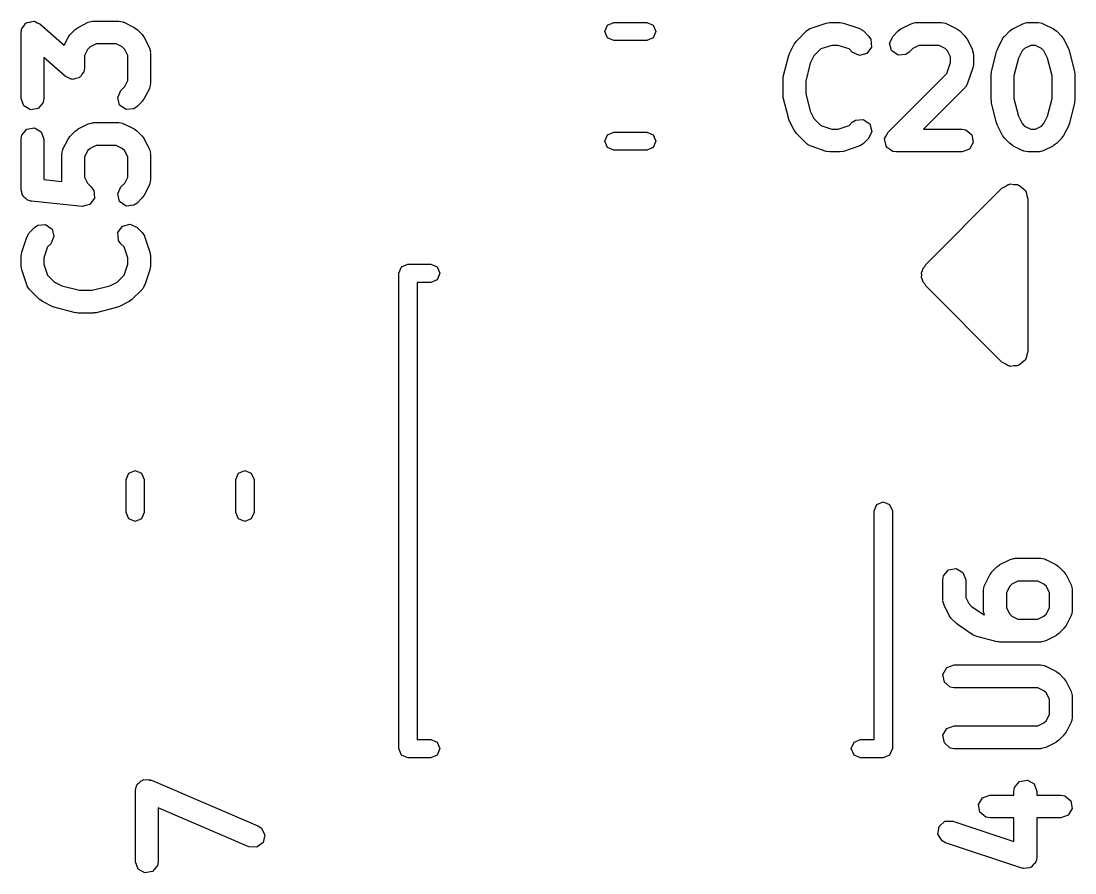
# Model space of a CAD drawing. Extents: x 72 to 186, y -144 to -85.
# Drawn here: x 111.39 to 118.31, y -96.82 to -91.23 of the extents above; entities that cross this region are included whole.
import ezdxf

# ---------------------------------------------------------------- set-up
doc = ezdxf.new("R2010")
doc.units = 0
doc.layers.add('BLACK', color=7, linetype='CONTINUOUS')

msp = doc.modelspace()

# ---------------------------------------------------------------- linework, layer by layer
at = {"layer": 'BLACK', "linetype": 'CONTINUOUS'}
for p, q in [((111.448, -91.2382), (111.468, -91.2317)), ((111.468, -91.2317), (111.473, -91.2338)), ((111.473, -91.2338), (111.479, -91.2328)), ((111.479, -91.2328), (111.497, -91.2429)), ((111.832, -91.2396), (111.857, -91.2322)), ((111.857, -91.2322), (111.862, -91.2332)), ((111.862, -91.2332), (111.866, -91.2317)), ((111.866, -91.2317), (112.033, -91.2317)), ((112.033, -91.2317), (112.058, -91.2362)), ((111.391, -91.3067), (111.393, -91.2956)), ((111.392, -91.2921), (111.394, -91.2895)), ((111.393, -91.2956), (111.392, -91.2921)), ((111.394, -91.2895), (111.396, -91.281)), ((111.396, -91.281), (111.409, -91.2655)), ((111.409, -91.2655), (111.419, -91.2482)), ((111.419, -91.2482), (111.425, -91.2463)), ((111.425, -91.2463), (111.429, -91.2417)), ((111.429, -91.2417), (111.448, -91.2382)), ((111.497, -91.2429), (111.515, -91.2502)), ((111.515, -91.2502), (111.674, -91.3892)), ((111.713, -91.3203), (111.746, -91.287)), ((111.746, -91.287), (111.765, -91.2741)), ((111.765, -91.2741), (111.766, -91.2729)), ((111.766, -91.2729), (111.832, -91.2396)), ((112.058, -91.2362), (112.062, -91.2391)), ((112.062, -91.2391), (112.066, -91.2396)), ((112.066, -91.2396), (112.133, -91.2729)), ((112.133, -91.2729), (112.151, -91.2863)), ((112.151, -91.2863), (112.152, -91.287)), ((112.152, -91.287), (112.186, -91.3203)), ((115.222, -91.3), (115.24, -91.2576)), ((115.24, -91.3424), (115.222, -91.3)), ((115.24, -91.2576), (115.282, -91.24)), ((115.282, -91.24), (115.498, -91.24)), ((115.498, -91.24), (115.54, -91.2576)), ((115.54, -91.2576), (115.558, -91.3)), ((115.558, -91.3), (115.54, -91.3424)), ((116.48, -91.363), (116.547, -91.2963)), ((116.547, -91.2963), (116.568, -91.2814)), ((116.568, -91.2814), (116.573, -91.281)), ((116.573, -91.281), (116.576, -91.2782)), ((116.576, -91.2782), (116.676, -91.2449)), ((116.676, -91.2449), (116.698, -91.2416)), ((116.698, -91.2416), (116.7, -91.241)), ((116.7, -91.241), (116.767, -91.241)), ((116.767, -91.241), (116.789, -91.2449)), ((116.789, -91.2449), (116.79, -91.2449)), ((116.79, -91.2449), (116.89, -91.2782)), ((116.89, -91.2782), (116.913, -91.2906)), ((116.913, -91.2906), (116.916, -91.2944)), ((116.916, -91.2944), (116.92, -91.2963)), ((116.92, -91.2963), (116.953, -91.3297)), ((117.114, -91.3297), (117.147, -91.2963)), ((117.147, -91.2963), (117.165, -91.2835)), ((117.165, -91.2835), (117.166, -91.2823)), ((117.166, -91.2823), (117.233, -91.249)), ((117.233, -91.249), (117.258, -91.2415)), ((117.258, -91.2415), (117.262, -91.2426)), ((117.262, -91.2426), (117.267, -91.241)), ((117.267, -91.241), (117.433, -91.241)), ((117.433, -91.241), (117.459, -91.2456)), ((117.459, -91.2456), (117.462, -91.2484)), ((117.462, -91.2484), (117.467, -91.249)), ((117.467, -91.249), (117.534, -91.2823)), ((117.534, -91.2823), (117.552, -91.2956)), ((117.552, -91.2956), (117.553, -91.2963)), ((117.553, -91.2963), (117.586, -91.3297)), ((117.847, -91.3297), (117.88, -91.2963)), ((117.88, -91.2963), (117.899, -91.2835)), ((117.899, -91.2835), (117.9, -91.2823)), ((117.9, -91.2823), (117.966, -91.249)), ((117.966, -91.249), (117.991, -91.2415)), ((117.991, -91.2415), (117.996, -91.2426)), ((117.996, -91.2426), (118, -91.241)), ((118, -91.241), (118.067, -91.241)), ((118.067, -91.241), (118.092, -91.2456)), ((118.092, -91.2456), (118.096, -91.2484)), ((118.096, -91.2484), (118.1, -91.249)), ((118.1, -91.249), (118.167, -91.2823)), ((118.167, -91.2823), (118.185, -91.2956)), ((118.185, -91.2956), (118.186, -91.2963)), ((118.186, -91.2963), (118.22, -91.3297)), ((111.391, -91.74), (111.391, -91.3067)), ((111.674, -91.3892), (111.699, -91.3398)), ((111.699, -91.3398), (111.712, -91.3218)), ((111.712, -91.3218), (111.713, -91.3203)), ((112.186, -91.3203), (112.199, -91.3387)), ((112.199, -91.3387), (112.2, -91.3398)), ((112.2, -91.3398), (112.233, -91.4065)), ((115.282, -91.36), (115.24, -91.3424)), ((115.498, -91.36), (115.282, -91.36)), ((115.54, -91.3424), (115.498, -91.36)), ((116.466, -91.3825), (116.48, -91.3645)), ((116.48, -91.3645), (116.48, -91.363)), ((116.953, -91.3297), (116.968, -91.351)), ((116.968, -91.351), (116.972, -91.4021)), ((117.092, -91.3762), (117.114, -91.3297)), ((117.586, -91.3297), (117.599, -91.348)), ((117.599, -91.348), (117.6, -91.3492)), ((117.6, -91.3492), (117.634, -91.4158)), ((117.8, -91.4158), (117.833, -91.3492)), ((117.833, -91.3492), (117.846, -91.3312)), ((117.846, -91.3312), (117.847, -91.3297)), ((118.22, -91.3297), (118.233, -91.348)), ((118.233, -91.348), (118.234, -91.3492)), ((118.234, -91.3492), (118.267, -91.4158)), ((111.828, -91.4178), (111.808, -91.4577)), ((111.844, -91.4016), (111.828, -91.4178)), ((111.884, -91.3817), (111.844, -91.4016)), ((112.015, -91.3817), (111.884, -91.3817)), ((112.055, -91.4016), (112.015, -91.3817)), ((112.071, -91.4178), (112.055, -91.4016)), ((112.091, -91.4577), (112.071, -91.4178)), ((112.233, -91.4065), (112.241, -91.4314)), ((112.241, -91.4314), (112.239, -91.4358)), ((112.239, -91.4358), (112.241, -91.44)), ((112.241, -91.44), (112.241, -91.64)), ((116.433, -91.4492), (116.466, -91.3825)), ((116.641, -91.4149), (116.595, -91.4605)), ((116.712, -91.391), (116.641, -91.4149)), ((116.754, -91.391), (116.712, -91.391)), ((116.826, -91.4149), (116.754, -91.391)), ((116.847, -91.4357), (116.826, -91.4149)), ((116.893, -91.4574), (116.847, -91.4357)), ((116.972, -91.4021), (116.943, -91.4441)), ((117.105, -91.4257), (117.092, -91.3762)), ((117.147, -91.4551), (117.105, -91.4257)), ((117.22, -91.4357), (117.198, -91.4507)), ((117.244, -91.411), (117.22, -91.4357)), ((117.284, -91.391), (117.244, -91.411)), ((117.416, -91.391), (117.284, -91.391)), ((117.456, -91.411), (117.416, -91.391)), ((117.472, -91.4271), (117.456, -91.411)), ((117.492, -91.4671), (117.472, -91.4271)), ((117.634, -91.4158), (117.641, -91.4408)), ((117.641, -91.4408), (117.64, -91.4452)), ((117.761, -91.5645), (117.794, -91.4312)), ((117.794, -91.4312), (117.799, -91.4194)), ((117.799, -91.4194), (117.8, -91.4158)), ((117.962, -91.4271), (117.937, -91.4755)), ((117.978, -91.411), (117.962, -91.4271)), ((118.018, -91.391), (117.978, -91.411)), ((118.049, -91.391), (118.018, -91.391)), ((118.089, -91.411), (118.049, -91.391)), ((118.105, -91.4271), (118.089, -91.411)), ((118.129, -91.4755), (118.105, -91.4271)), ((118.267, -91.4158), (118.271, -91.4282)), ((118.271, -91.4282), (118.273, -91.4312)), ((118.273, -91.4312), (118.306, -91.5645)), ((111.683, -91.5964), (111.541, -91.4719)), ((111.541, -91.4719), (111.541, -91.74)), ((111.808, -91.4577), (111.808, -91.54)), ((112.091, -91.6223), (112.091, -91.4577)), ((116.394, -91.5978), (116.427, -91.4645)), ((116.427, -91.4645), (116.433, -91.4527)), ((116.433, -91.4527), (116.433, -91.4492)), ((116.571, -91.5089), (116.542, -91.6253)), ((116.595, -91.4605), (116.571, -91.5089)), ((116.943, -91.4441), (116.893, -91.4574)), ((117.198, -91.4507), (117.147, -91.4551)), ((117.468, -91.5755), (117.492, -91.5039)), ((117.492, -91.5039), (117.492, -91.4671)), ((117.64, -91.4452), (117.642, -91.4494)), ((117.642, -91.4494), (117.642, -91.516)), ((117.937, -91.4755), (117.908, -91.5919)), ((118.158, -91.5919), (118.129, -91.4755)), ((111.803, -91.5657), (111.79, -91.5811)), ((111.805, -91.5572), (111.803, -91.5657)), ((111.806, -91.5545), (111.805, -91.5572)), ((111.808, -91.54), (111.806, -91.5511)), ((111.806, -91.5511), (111.806, -91.5545)), ((117.08, -91.963), (117.468, -91.5755)), ((117.638, -91.5397), (117.604, -91.6397)), ((117.642, -91.516), (117.638, -91.5381)), ((117.638, -91.5381), (117.638, -91.5397)), ((117.758, -91.5827), (117.761, -91.568)), ((117.761, -91.568), (117.761, -91.5645)), ((118.306, -91.5645), (118.307, -91.5794)), ((118.307, -91.5794), (118.308, -91.5827)), ((111.702, -91.6037), (111.683, -91.5964)), ((111.72, -91.6139), (111.702, -91.6037)), ((111.726, -91.6128), (111.72, -91.6139)), ((111.731, -91.615), (111.726, -91.6128)), ((111.75, -91.6085), (111.731, -91.615)), ((111.77, -91.605), (111.75, -91.6085)), ((111.774, -91.6004), (111.77, -91.605)), ((111.78, -91.5984), (111.774, -91.6004)), ((111.79, -91.5811), (111.78, -91.5984)), ((112.071, -91.6622), (112.091, -91.6223)), ((112.241, -91.64), (112.237, -91.6657)), ((116.392, -91.616), (116.394, -91.6013)), ((116.392, -91.716), (116.392, -91.616)), ((116.394, -91.6013), (116.394, -91.5978)), ((116.542, -91.6253), (116.542, -91.7068)), ((117.604, -91.6397), (117.592, -91.6627)), ((117.758, -91.7494), (117.758, -91.5827)), ((117.908, -91.5919), (117.908, -91.7401)), ((118.158, -91.7401), (118.158, -91.5919)), ((118.308, -91.5827), (118.308, -91.7494)), ((112.025, -91.7335), (112.046, -91.687)), ((112.046, -91.687), (112.071, -91.6622)), ((112.233, -91.6735), (112.2, -91.7402)), ((112.234, -91.6691), (112.233, -91.6735)), ((112.237, -91.6657), (112.234, -91.6691)), ((116.393, -91.7193), (116.392, -91.716)), ((116.394, -91.7342), (116.393, -91.7193)), ((116.542, -91.7068), (116.571, -91.8232)), ((117.586, -91.6691), (117.314, -91.941)), ((117.588, -91.665), (117.586, -91.6691)), ((117.592, -91.6627), (117.588, -91.665)), ((111.409, -91.7882), (111.391, -91.74)), ((111.453, -91.8139), (111.409, -91.7882)), ((111.537, -91.7657), (111.504, -91.805)), ((111.541, -91.74), (111.537, -91.7657)), ((112.038, -91.783), (112.025, -91.7335)), ((112.08, -91.8124), (112.038, -91.783)), ((112.186, -91.7597), (112.152, -91.793)), ((112.2, -91.7402), (112.186, -91.7582)), ((112.186, -91.7582), (112.186, -91.7597)), ((116.427, -91.8676), (116.394, -91.7342)), ((117.76, -91.7526), (117.758, -91.7494)), ((117.761, -91.7676), (117.76, -91.7526)), ((117.794, -91.9009), (117.761, -91.7676)), ((117.908, -91.7401), (117.937, -91.8565)), ((118.129, -91.8565), (118.158, -91.7401)), ((118.306, -91.7676), (118.273, -91.9009)), ((118.308, -91.7494), (118.306, -91.7641)), ((118.306, -91.7641), (118.306, -91.7676)), ((111.504, -91.805), (111.453, -91.8139)), ((112.131, -91.808), (112.08, -91.8124)), ((112.152, -91.793), (112.131, -91.808)), ((116.571, -91.8232), (116.595, -91.8716)), ((117.937, -91.8565), (117.962, -91.9049)), ((118.105, -91.9049), (118.129, -91.8565)), ((111.766, -91.9396), (111.832, -91.9063)), ((111.832, -91.9063), (111.857, -91.8988)), ((111.857, -91.8988), (111.862, -91.8999)), ((111.862, -91.8999), (111.866, -91.8983)), ((111.866, -91.8983), (112.033, -91.8983)), ((112.033, -91.8983), (112.058, -91.9029)), ((112.058, -91.9029), (112.062, -91.9057)), ((112.062, -91.9057), (112.066, -91.9063)), ((112.066, -91.9063), (112.133, -91.9396)), ((116.429, -91.8705), (116.427, -91.8676)), ((116.433, -91.8829), (116.429, -91.8705)), ((116.466, -91.9496), (116.433, -91.8829)), ((116.595, -91.8716), (116.641, -91.9171)), ((116.641, -91.9171), (116.712, -91.941)), ((116.754, -91.941), (116.826, -91.9171)), ((116.826, -91.9171), (116.847, -91.8963)), ((116.847, -91.8963), (116.868, -91.8814)), ((116.868, -91.8814), (116.919, -91.8769)), ((116.919, -91.8769), (116.961, -91.9063)), ((116.961, -91.9063), (116.975, -91.9559)), ((117.796, -91.9038), (117.794, -91.9009)), ((117.8, -91.9162), (117.796, -91.9038)), ((117.833, -91.9829), (117.8, -91.9162)), ((117.962, -91.9049), (117.978, -91.9211)), ((117.978, -91.9211), (118.018, -91.941)), ((118.049, -91.941), (118.089, -91.9211)), ((118.089, -91.9211), (118.105, -91.9049)), ((118.267, -91.9162), (118.234, -91.9829)), ((118.273, -91.9009), (118.267, -91.9127)), ((118.267, -91.9127), (118.267, -91.9162)), ((111.391, -92.0067), (111.396, -91.981)), ((111.396, -91.981), (111.429, -91.9417)), ((111.429, -91.9417), (111.479, -91.9328)), ((111.479, -91.9328), (111.523, -91.9585)), ((111.523, -91.9585), (111.541, -92.0067)), ((111.699, -92.0065), (111.712, -91.9884)), ((111.712, -91.9884), (111.713, -91.987)), ((111.713, -91.987), (111.746, -91.9536)), ((111.746, -91.9536), (111.765, -91.9408)), ((111.765, -91.9408), (111.766, -91.9396)), ((112.133, -91.9396), (112.151, -91.9529)), ((112.151, -91.9529), (112.152, -91.9536)), ((112.152, -91.9536), (112.186, -91.987)), ((112.186, -91.987), (112.199, -92.0053)), ((115.222, -92.02), (115.24, -91.9776)), ((115.24, -91.9776), (115.282, -91.96)), ((115.282, -91.96), (115.498, -91.96)), ((115.498, -91.96), (115.54, -91.9776)), ((115.54, -91.9776), (115.558, -92.02)), ((116.467, -91.9507), (116.466, -91.9496)), ((116.48, -91.9691), (116.467, -91.9507)), ((116.547, -92.0357), (116.48, -91.9691)), ((116.712, -91.941), (116.754, -91.941)), ((116.975, -91.9559), (116.953, -92.0024)), ((117.059, -92.003), (117.071, -91.9835)), ((117.071, -91.9835), (117.08, -91.963)), ((117.314, -91.941), (117.567, -91.941)), ((117.567, -91.941), (117.592, -91.9456)), ((117.592, -91.9456), (117.632, -91.9785)), ((117.632, -91.9785), (117.641, -92.0291)), ((117.834, -91.984), (117.833, -91.9829)), ((117.847, -92.0024), (117.834, -91.984)), ((118.018, -91.941), (118.049, -91.941)), ((118.234, -91.9829), (118.22, -92.0009)), ((111.391, -92.34), (111.391, -92.0067)), ((111.541, -92.0067), (111.541, -92.2721)), ((111.666, -92.0731), (111.699, -92.0065)), ((111.884, -92.0483), (111.844, -92.0683)), ((112.015, -92.0483), (111.884, -92.0483)), ((112.055, -92.0683), (112.015, -92.0483)), ((112.199, -92.0053), (112.2, -92.0065)), ((112.2, -92.0065), (112.233, -92.0731)), ((115.24, -92.0624), (115.222, -92.02)), ((115.282, -92.08), (115.24, -92.0624)), ((115.54, -92.0624), (115.498, -92.08)), ((115.558, -92.02), (115.54, -92.0624)), ((116.551, -92.0376), (116.547, -92.0357)), ((116.553, -92.0414), (116.551, -92.0376)), ((116.576, -92.0539), (116.553, -92.0414)), ((116.676, -92.0872), (116.576, -92.0539)), ((116.89, -92.0539), (116.79, -92.0872)), ((116.894, -92.0511), (116.89, -92.0539)), ((116.898, -92.0507), (116.894, -92.0511)), ((116.92, -92.0357), (116.898, -92.0507)), ((116.953, -92.0024), (116.92, -92.0357)), ((117.06, -92.0064), (117.059, -92.003)), ((117.059, -92.0095), (117.06, -92.0064)), ((117.064, -92.0313), (117.059, -92.0095)), ((117.068, -92.0535), (117.064, -92.0313)), ((117.071, -92.0557), (117.068, -92.0535)), ((117.072, -92.0591), (117.071, -92.0557)), ((117.09, -92.072), (117.072, -92.0591)), ((117.641, -92.0291), (117.615, -92.0735)), ((117.88, -92.0357), (117.847, -92.0024)), ((117.882, -92.0364), (117.88, -92.0357)), ((117.9, -92.0498), (117.882, -92.0364)), ((117.966, -92.0831), (117.9, -92.0498)), ((118.167, -92.0498), (118.1, -92.0831)), ((118.168, -92.0486), (118.167, -92.0498)), ((118.186, -92.0357), (118.168, -92.0486)), ((118.22, -92.0024), (118.186, -92.0357)), ((118.22, -92.0009), (118.22, -92.0024)), ((111.658, -92.1067), (111.662, -92.081)), ((111.658, -92.2733), (111.658, -92.1067)), ((111.662, -92.081), (111.665, -92.0776)), ((111.665, -92.0776), (111.666, -92.0731)), ((111.828, -92.0844), (111.808, -92.1244)), ((111.808, -92.1244), (111.808, -92.2556)), ((111.844, -92.0683), (111.828, -92.0844)), ((112.071, -92.0844), (112.055, -92.0683)), ((112.091, -92.1244), (112.071, -92.0844)), ((112.091, -92.2556), (112.091, -92.1244)), ((112.233, -92.0731), (112.241, -92.0981)), ((112.241, -92.0981), (112.239, -92.1025)), ((112.239, -92.1025), (112.241, -92.1067)), ((112.241, -92.1067), (112.241, -92.2733)), ((115.498, -92.08), (115.282, -92.08)), ((116.678, -92.0871), (116.676, -92.0872)), ((116.7, -92.091), (116.678, -92.0871)), ((116.767, -92.091), (116.7, -92.091)), ((116.768, -92.0905), (116.767, -92.091)), ((116.79, -92.0872), (116.768, -92.0905)), ((117.108, -92.0865), (117.09, -92.072)), ((117.112, -92.0873), (117.108, -92.0865)), ((117.114, -92.0885), (117.112, -92.0873)), ((117.117, -92.0882), (117.114, -92.0885)), ((117.133, -92.091), (117.117, -92.0882)), ((117.567, -92.091), (117.133, -92.091)), ((117.615, -92.0735), (117.567, -92.091)), ((117.971, -92.0836), (117.966, -92.0831)), ((117.974, -92.0865), (117.971, -92.0836)), ((118, -92.091), (117.974, -92.0865)), ((118.067, -92.091), (118, -92.091)), ((118.071, -92.0895), (118.067, -92.091)), ((118.075, -92.0905), (118.071, -92.0895)), ((118.1, -92.0831), (118.075, -92.0905)), ((111.541, -92.2721), (111.659, -92.2839)), ((111.808, -92.2556), (111.828, -92.2956)), ((112.071, -92.2956), (112.091, -92.2556)), ((111.396, -92.355), (111.391, -92.34)), ((111.659, -92.2775), (111.658, -92.2733)), ((111.658, -92.2819), (111.659, -92.2775)), ((111.659, -92.2839), (111.658, -92.2819)), ((111.828, -92.2956), (111.852, -92.3203)), ((111.852, -92.3203), (111.867, -92.3416)), ((111.867, -92.3416), (111.867, -92.3421)), ((112.025, -92.3668), (112.046, -92.3203)), ((112.046, -92.3203), (112.071, -92.2956)), ((112.233, -92.3069), (112.2, -92.3735)), ((112.234, -92.3024), (112.233, -92.3069)), ((112.237, -92.299), (112.234, -92.3024)), ((112.241, -92.2733), (112.237, -92.299)), ((117.329, -92.8293), (117.829, -92.3293)), ((117.829, -92.3293), (117.85, -92.3187)), ((117.85, -92.3187), (117.869, -92.3049)), ((117.869, -92.3049), (117.877, -92.3049)), ((117.877, -92.3049), (117.884, -92.3012)), ((117.884, -92.3012), (117.907, -92.3049)), ((117.907, -92.3049), (117.931, -92.3049)), ((117.931, -92.3049), (117.937, -92.3096)), ((117.937, -92.3096), (117.945, -92.3109)), ((117.945, -92.3109), (117.962, -92.3275)), ((117.962, -92.3275), (117.981, -92.3412)), ((117.981, -92.3412), (117.983, -92.3489)), ((111.398, -92.3709), (111.396, -92.355)), ((111.405, -92.3784), (111.398, -92.3709)), ((111.409, -92.3882), (111.405, -92.3784)), ((111.422, -92.3962), (111.409, -92.3882)), ((111.433, -92.4076), (111.422, -92.3962)), ((111.45, -92.4123), (111.433, -92.4076)), ((111.872, -92.3936), (111.857, -92.4141)), ((111.867, -92.3421), (111.868, -92.3425)), ((111.868, -92.3425), (111.87, -92.3676)), ((111.87, -92.3676), (111.872, -92.3927)), ((111.872, -92.3927), (111.872, -92.3931)), ((111.872, -92.3931), (111.872, -92.3936)), ((112.038, -92.4163), (112.025, -92.3668)), ((112.186, -92.393), (112.152, -92.4264)), ((112.2, -92.3735), (112.186, -92.3916)), ((112.186, -92.3916), (112.186, -92.393)), ((117.983, -92.3489), (117.989, -92.3546)), ((117.989, -92.3546), (117.993, -92.3777)), ((117.993, -92.3777), (118, -92.4)), ((118, -92.4), (118, -93.4)), ((111.453, -92.4139), (111.45, -92.4123)), ((111.455, -92.4136), (111.453, -92.4139)), ((111.459, -92.4146), (111.455, -92.4136)), ((111.792, -92.448), (111.459, -92.4146)), ((111.793, -92.448), (111.792, -92.4478)), ((111.792, -92.4478), (111.792, -92.448)), ((111.817, -92.4415), (111.793, -92.448)), ((111.842, -92.4353), (111.817, -92.4415)), ((111.857, -92.4141), (111.842, -92.4348)), ((111.842, -92.4348), (111.842, -92.4349)), ((111.842, -92.4349), (111.842, -92.4353)), ((112.08, -92.4458), (112.038, -92.4163)), ((112.131, -92.4413), (112.08, -92.4458)), ((112.152, -92.4264), (112.131, -92.4413)), ((111.446, -92.6203), (111.48, -92.587)), ((111.48, -92.587), (111.501, -92.572)), ((111.501, -92.572), (111.552, -92.5676)), ((111.552, -92.5676), (111.594, -92.597)), ((111.594, -92.597), (111.607, -92.6465)), ((112.027, -92.6206), (112.056, -92.5786)), ((112.056, -92.5786), (112.106, -92.5653)), ((112.106, -92.5653), (112.152, -92.587)), ((112.152, -92.587), (112.186, -92.6203)), ((111.395, -92.7496), (111.428, -92.6496)), ((111.428, -92.6496), (111.441, -92.6267)), ((111.441, -92.6267), (111.444, -92.6244)), ((111.444, -92.6244), (111.446, -92.6203)), ((111.607, -92.6465), (111.586, -92.693)), ((112.031, -92.6717), (112.027, -92.6206)), ((112.046, -92.693), (112.031, -92.6717)), ((112.186, -92.6203), (112.201, -92.6416)), ((112.201, -92.6416), (112.201, -92.6461)), ((112.201, -92.6461), (112.204, -92.6496)), ((112.204, -92.6496), (112.237, -92.7496)), ((111.391, -92.7733), (111.395, -92.7512)), ((111.395, -92.7512), (111.395, -92.7496)), ((111.565, -92.7138), (111.541, -92.7855)), ((111.586, -92.693), (111.565, -92.7138)), ((112.067, -92.7138), (112.046, -92.693)), ((112.091, -92.7855), (112.067, -92.7138)), ((112.237, -92.7496), (112.24, -92.7718)), ((111.391, -92.84), (111.391, -92.7733)), ((111.541, -92.7855), (111.541, -92.8278)), ((112.091, -92.8278), (112.091, -92.7855)), ((112.24, -92.7718), (112.241, -92.7733)), ((112.241, -92.7733), (112.241, -92.84)), ((111.392, -92.8415), (111.391, -92.84)), ((111.395, -92.8637), (111.392, -92.8415)), ((111.428, -92.9637), (111.395, -92.8637)), ((111.541, -92.8278), (111.565, -92.8995)), ((112.067, -92.8995), (112.091, -92.8278)), ((112.237, -92.8637), (112.204, -92.9637)), ((112.241, -92.84), (112.237, -92.8621)), ((112.237, -92.8621), (112.237, -92.8637)), ((113.87, -92.8875), (113.888, -92.8451)), ((113.87, -96.0075), (113.87, -92.8875)), ((113.888, -92.8451), (113.93, -92.8275)), ((113.93, -92.8275), (114.08, -92.8275)), ((114.08, -92.8275), (114.122, -92.8451)), ((114.122, -92.8451), (114.14, -92.8875)), ((114.14, -92.8875), (114.122, -92.9299)), ((117.301, -92.8844), (117.308, -92.8702)), ((117.304, -92.9), (117.301, -92.8844)), ((117.308, -92.8702), (117.311, -92.8546)), ((117.311, -92.8546), (117.322, -92.8434)), ((117.322, -92.8434), (117.329, -92.8293)), ((111.431, -92.9672), (111.428, -92.9637)), ((111.565, -92.8995), (111.61, -92.945)), ((111.61, -92.945), (111.659, -92.9692)), ((111.973, -92.9692), (112.022, -92.945)), ((112.022, -92.945), (112.067, -92.8995)), ((112.204, -92.9637), (112.191, -92.9866)), ((114.08, -92.9475), (113.99, -92.9475)), ((113.99, -92.9475), (113.99, -95.9475)), ((114.122, -92.9299), (114.08, -92.9475)), ((117.301, -92.9156), (117.304, -92.9)), ((117.308, -92.9298), (117.301, -92.9156)), ((117.311, -92.9454), (117.308, -92.9298)), ((117.322, -92.9566), (117.311, -92.9454)), ((117.329, -92.9707), (117.322, -92.9566)), ((111.431, -92.9717), (111.431, -92.9672)), ((111.446, -92.993), (111.431, -92.9717)), ((111.513, -93.0597), (111.446, -92.993)), ((111.659, -92.9692), (111.775, -92.9983)), ((111.775, -92.9983), (111.857, -92.9983)), ((111.857, -92.9983), (111.973, -92.9692)), ((112.186, -92.993), (112.119, -93.0597)), ((112.188, -92.989), (112.186, -92.993)), ((112.191, -92.9866), (112.188, -92.989)), ((117.829, -93.4707), (117.329, -92.9707)), ((111.514, -93.0604), (111.513, -93.0597)), ((111.532, -93.0737), (111.514, -93.0604)), ((111.599, -93.1071), (111.532, -93.0737)), ((112.1, -93.0737), (112.033, -93.1071)), ((112.101, -93.0726), (112.1, -93.0737)), ((112.119, -93.0597), (112.101, -93.0726)), ((111.603, -93.1075), (111.599, -93.1071)), ((111.615, -93.1128), (111.603, -93.1075)), ((111.748, -93.1461), (111.615, -93.1128)), ((111.751, -93.1457), (111.748, -93.1461)), ((111.766, -93.1483), (111.751, -93.1457)), ((111.866, -93.1483), (111.766, -93.1483)), ((111.869, -93.1471), (111.866, -93.1483)), ((111.884, -93.1461), (111.869, -93.1471)), ((112.018, -93.1128), (111.884, -93.1461)), ((112.02, -93.1108), (112.018, -93.1128)), ((112.033, -93.1071), (112.02, -93.1108)), ((117.989, -93.4454), (117.983, -93.4511)), ((117.993, -93.4223), (117.989, -93.4454)), ((118, -93.4), (117.993, -93.4223)), ((117.85, -93.4813), (117.829, -93.4707)), ((117.869, -93.4951), (117.85, -93.4813)), ((117.877, -93.4951), (117.869, -93.4951)), ((117.884, -93.4988), (117.877, -93.4951)), ((117.907, -93.4951), (117.884, -93.4988)), ((117.931, -93.4951), (117.907, -93.4951)), ((117.937, -93.4904), (117.931, -93.4951)), ((117.945, -93.4891), (117.937, -93.4904)), ((117.962, -93.4725), (117.945, -93.4891)), ((117.981, -93.4588), (117.962, -93.4725)), ((117.983, -93.4511), (117.981, -93.4588)), ((112.08, -94.2422), (112.098, -94.1997)), ((112.098, -94.1997), (112.14, -94.1822)), ((112.14, -94.1822), (112.182, -94.1997)), ((112.182, -94.1997), (112.2, -94.2422)), ((112.8, -94.2422), (112.818, -94.1997)), ((112.818, -94.1997), (112.86, -94.1822)), ((112.86, -94.1822), (112.902, -94.1997)), ((112.902, -94.1997), (112.92, -94.2422)), ((112.08, -94.4578), (112.08, -94.2422)), ((112.2, -94.2422), (112.2, -94.4578)), ((112.8, -94.4578), (112.8, -94.2422)), ((112.92, -94.2422), (112.92, -94.4578)), ((116.99, -94.4475), (117.008, -94.4051)), ((117.008, -94.4051), (117.05, -94.3875)), ((117.05, -94.3875), (117.092, -94.4051)), ((117.092, -94.4051), (117.11, -94.4475)), ((112.098, -94.5003), (112.08, -94.4578)), ((112.2, -94.4578), (112.182, -94.5003)), ((112.818, -94.5003), (112.8, -94.4578)), ((112.92, -94.4578), (112.902, -94.5003)), ((116.99, -95.9475), (116.99, -94.4475)), ((117.11, -94.4475), (117.11, -96.0075)), ((112.14, -94.5178), (112.098, -94.5003)), ((112.182, -94.5003), (112.14, -94.5178)), ((112.86, -94.5178), (112.818, -94.5003)), ((112.902, -94.5003), (112.86, -94.5178)), ((117.882, -94.7663), (117.907, -94.7588)), ((117.907, -94.7588), (117.912, -94.7599)), ((117.912, -94.7599), (117.916, -94.7583)), ((117.916, -94.7583), (118.083, -94.7583)), ((118.083, -94.7583), (118.108, -94.7629)), ((118.108, -94.7629), (118.112, -94.7657)), ((117.479, -94.835), (117.529, -94.8261)), ((117.529, -94.8261), (117.573, -94.8518)), ((117.763, -94.847), (117.796, -94.8136)), ((117.796, -94.8136), (117.815, -94.8008)), ((117.815, -94.8008), (117.816, -94.7996)), ((117.816, -94.7996), (117.882, -94.7663)), ((118.112, -94.7657), (118.116, -94.7663)), ((118.116, -94.7663), (118.183, -94.7996)), ((118.183, -94.7996), (118.201, -94.8129)), ((118.201, -94.8129), (118.202, -94.8136)), ((118.202, -94.8136), (118.236, -94.847)), ((117.441, -94.9), (117.446, -94.8743)), ((117.441, -95.0333), (117.441, -94.9)), ((117.446, -94.8743), (117.479, -94.835)), ((117.573, -94.8518), (117.591, -94.9)), ((117.591, -94.9), (117.591, -95.0156)), ((117.716, -94.9331), (117.749, -94.8665)), ((117.749, -94.8665), (117.762, -94.8484)), ((117.762, -94.8484), (117.763, -94.847)), ((118.236, -94.847), (118.249, -94.8653)), ((118.249, -94.8653), (118.25, -94.8665)), ((118.25, -94.8665), (118.283, -94.9331)), ((117.708, -94.9667), (117.712, -94.941)), ((117.708, -95.1), (117.708, -94.9667)), ((117.712, -94.941), (117.715, -94.9376)), ((117.715, -94.9376), (117.716, -94.9331)), ((117.878, -94.9444), (117.858, -94.9844)), ((117.894, -94.9283), (117.878, -94.9444)), ((117.934, -94.9083), (117.894, -94.9283)), ((118.065, -94.9083), (117.934, -94.9083)), ((118.105, -94.9283), (118.065, -94.9083)), ((118.121, -94.9444), (118.105, -94.9283)), ((118.141, -94.9844), (118.121, -94.9444)), ((118.283, -94.9331), (118.291, -94.9581)), ((118.291, -94.9581), (118.289, -94.9625)), ((118.289, -94.9625), (118.291, -94.9667)), ((118.291, -94.9667), (118.291, -95.1)), ((117.443, -95.0375), (117.441, -95.0333)), ((117.442, -95.0419), (117.443, -95.0375)), ((117.591, -95.0156), (117.611, -95.0556)), ((117.858, -94.9844), (117.858, -95.0823)), ((118.141, -95.0823), (118.141, -94.9844)), ((117.449, -95.0669), (117.442, -95.0419)), ((117.482, -95.1335), (117.449, -95.0669)), ((117.611, -95.0556), (117.63, -95.075)), ((117.63, -95.075), (117.713, -95.1304)), ((117.709, -95.1042), (117.708, -95.1)), ((117.708, -95.1086), (117.709, -95.1042)), ((117.715, -95.1307), (117.708, -95.1086)), ((117.858, -95.0823), (117.878, -95.1222)), ((118.121, -95.1222), (118.141, -95.0823)), ((118.291, -95.1), (118.287, -95.1257)), ((117.483, -95.1347), (117.482, -95.1335)), ((117.496, -95.153), (117.483, -95.1347)), ((117.53, -95.1864), (117.496, -95.153)), ((117.713, -95.1304), (117.715, -95.1307)), ((117.878, -95.1222), (117.894, -95.1384)), ((117.894, -95.1384), (117.934, -95.1583)), ((117.934, -95.1583), (118.065, -95.1583)), ((118.065, -95.1583), (118.105, -95.1384)), ((118.105, -95.1384), (118.121, -95.1222)), ((118.283, -95.1335), (118.25, -95.2002)), ((118.284, -95.1291), (118.283, -95.1335)), ((118.287, -95.1257), (118.284, -95.1291)), ((117.533, -95.1878), (117.53, -95.1864)), ((117.541, -95.1957), (117.533, -95.1878)), ((117.641, -95.2624), (117.541, -95.1957)), ((118.236, -95.2197), (118.202, -95.253)), ((118.25, -95.2002), (118.236, -95.2182)), ((118.236, -95.2182), (118.236, -95.2197)), ((117.642, -95.2625), (117.641, -95.2624)), ((117.665, -95.2728), (117.642, -95.2625)), ((117.798, -95.3061), (117.665, -95.2728)), ((117.801, -95.3057), (117.798, -95.3061)), ((117.816, -95.3083), (117.801, -95.3057)), ((118.083, -95.3083), (117.816, -95.3083)), ((118.087, -95.3068), (118.083, -95.3083)), ((118.091, -95.3078), (118.087, -95.3068)), ((118.116, -95.3004), (118.091, -95.3078)), ((118.183, -95.2671), (118.116, -95.3004)), ((118.184, -95.2659), (118.183, -95.2671)), ((118.202, -95.253), (118.184, -95.2659)), ((117.442, -95.5203), (117.468, -95.4759)), ((117.451, -95.5708), (117.442, -95.5203)), ((117.468, -95.4759), (117.516, -95.4583)), ((117.516, -95.4583), (118.083, -95.4583)), ((118.083, -95.4583), (118.108, -95.4629)), ((118.108, -95.4629), (118.112, -95.4657)), ((118.112, -95.4657), (118.116, -95.4663)), ((118.116, -95.4663), (118.183, -95.4996)), ((118.183, -95.4996), (118.201, -95.5129)), ((118.201, -95.5129), (118.202, -95.5136)), ((118.202, -95.5136), (118.236, -95.547)), ((117.49, -95.6038), (117.451, -95.5708)), ((118.236, -95.547), (118.249, -95.5653)), ((118.249, -95.5653), (118.25, -95.5665)), ((118.25, -95.5665), (118.283, -95.6331)), ((117.516, -95.6083), (117.49, -95.6038)), ((118.065, -95.6083), (117.516, -95.6083)), ((118.105, -95.6283), (118.065, -95.6083)), ((118.121, -95.6444), (118.105, -95.6283)), ((118.141, -95.6844), (118.121, -95.6444)), ((118.283, -95.6331), (118.291, -95.6581)), ((118.291, -95.6581), (118.289, -95.6625)), ((118.141, -95.7823), (118.141, -95.6844)), ((118.289, -95.6625), (118.291, -95.6667)), ((118.291, -95.6667), (118.291, -95.8)), ((118.121, -95.8222), (118.141, -95.7823)), ((118.291, -95.8), (118.287, -95.8257)), ((117.468, -95.8759), (117.516, -95.8583)), ((117.516, -95.8583), (118.065, -95.8583)), ((118.065, -95.8583), (118.105, -95.8384)), ((118.105, -95.8384), (118.121, -95.8222)), ((118.283, -95.8335), (118.25, -95.9002)), ((118.284, -95.8291), (118.283, -95.8335)), ((118.287, -95.8257), (118.284, -95.8291)), ((117.442, -95.9203), (117.468, -95.8759)), ((117.451, -95.9708), (117.442, -95.9203)), ((118.236, -95.9197), (118.202, -95.953)), ((118.25, -95.9002), (118.236, -95.9182)), ((118.236, -95.9182), (118.236, -95.9197)), ((113.888, -96.0499), (113.87, -96.0075)), ((113.99, -95.9475), (114.08, -95.9475)), ((114.08, -95.9475), (114.122, -95.9651)), ((114.122, -95.9651), (114.14, -96.0075)), ((114.14, -96.0075), (114.122, -96.0499)), ((116.84, -96.0075), (116.858, -95.9651)), ((116.858, -96.0499), (116.84, -96.0075)), ((116.858, -95.9651), (116.9, -95.9475)), ((116.9, -95.9475), (116.99, -95.9475)), ((117.11, -96.0075), (117.092, -96.0499)), ((117.49, -96.0038), (117.451, -95.9708)), ((117.516, -96.0083), (117.49, -96.0038)), ((118.087, -96.0068), (118.083, -96.0083)), ((118.091, -96.0078), (118.087, -96.0068)), ((118.116, -96.0004), (118.091, -96.0078)), ((118.183, -95.9671), (118.116, -96.0004)), ((118.184, -95.9659), (118.183, -95.9671)), ((118.202, -95.953), (118.184, -95.9659)), ((113.93, -96.0675), (113.888, -96.0499)), ((114.08, -96.0675), (113.93, -96.0675)), ((114.122, -96.0499), (114.08, -96.0675)), ((116.9, -96.0675), (116.858, -96.0499)), ((117.05, -96.0675), (116.9, -96.0675)), ((117.092, -96.0499), (117.05, -96.0675)), ((118.083, -96.0083), (117.516, -96.0083)), ((112.187, -96.2168), (112.194, -96.2115)), ((112.194, -96.2115), (112.212, -96.2125)), ((112.212, -96.2125), (112.229, -96.2095)), ((112.229, -96.2095), (112.237, -96.2139)), ((112.237, -96.2139), (112.246, -96.2144)), ((112.246, -96.2144), (112.946, -96.5144)), ((117.945, -96.2234), (117.996, -96.2145)), ((117.996, -96.2145), (118.04, -96.2401)), ((112.141, -96.2833), (112.146, -96.2577)), ((112.141, -96.75), (112.141, -96.2833)), ((112.146, -96.2577), (112.151, -96.2509)), ((112.151, -96.2509), (112.153, -96.2423)), ((112.153, -96.2423), (112.167, -96.2318)), ((112.167, -96.2318), (112.179, -96.2184)), ((112.179, -96.2184), (112.187, -96.2168)), ((117.908, -96.2883), (117.912, -96.2627)), ((117.912, -96.2627), (117.945, -96.2234)), ((118.04, -96.2401), (118.058, -96.2883)), ((117.676, -96.3753), (117.701, -96.3309)), ((117.701, -96.3309), (117.749, -96.3133)), ((117.749, -96.3133), (117.908, -96.3133)), ((117.908, -96.3133), (117.908, -96.2883)), ((118.058, -96.2883), (118.058, -96.3133)), ((118.058, -96.3133), (118.216, -96.3133)), ((118.216, -96.3133), (118.242, -96.3179)), ((118.242, -96.3179), (118.281, -96.3508)), ((118.281, -96.3508), (118.29, -96.4014)), ((112.886, -96.6523), (112.291, -96.3971)), ((112.291, -96.3971), (112.291, -96.75)), ((117.684, -96.4258), (117.676, -96.3753)), ((118.29, -96.4014), (118.264, -96.4458)), ((117.417, -96.5193), (117.455, -96.4852)), ((117.455, -96.4852), (117.506, -96.4838)), ((117.506, -96.4838), (117.908, -96.6176)), ((117.724, -96.4588), (117.684, -96.4258)), ((117.749, -96.4633), (117.724, -96.4588)), ((117.908, -96.4633), (117.749, -96.4633)), ((117.908, -96.6176), (117.908, -96.4633)), ((118.216, -96.4633), (118.058, -96.4633)), ((118.058, -96.4633), (118.058, -96.7217)), ((118.264, -96.4458), (118.216, -96.4633)), ((112.946, -96.5144), (112.967, -96.5287)), ((112.967, -96.5287), (112.991, -96.5745)), ((117.409, -96.57), (117.417, -96.5193)), ((112.979, -96.6244), (112.938, -96.6551)), ((112.991, -96.5745), (112.979, -96.6244)), ((117.436, -96.6137), (117.409, -96.57)), ((117.459, -96.6262), (117.436, -96.6137)), ((117.959, -96.7928), (117.459, -96.6262)), ((112.938, -96.6551), (112.886, -96.6523)), ((112.159, -96.7982), (112.141, -96.75)), ((112.291, -96.75), (112.287, -96.7757)), ((118.049, -96.7574), (118.033, -96.7709)), ((118.053, -96.7473), (118.049, -96.7517)), ((118.049, -96.7517), (118.049, -96.7574)), ((118.058, -96.7217), (118.053, -96.7473)), ((112.203, -96.8239), (112.159, -96.7982)), ((112.254, -96.815), (112.203, -96.8239)), ((112.287, -96.7757), (112.254, -96.815)), ((117.965, -96.7927), (117.959, -96.7928)), ((117.97, -96.7955), (117.965, -96.7927)), ((117.99, -96.792), (117.97, -96.7955)), ((118.01, -96.7914), (117.99, -96.792)), ((118.015, -96.7876), (118.01, -96.7914)), ((118.02, -96.7866), (118.015, -96.7876)), ((118.033, -96.7709), (118.02, -96.7866))]:
    msp.add_line(p, q, dxfattribs=at)

doc.saveas('drawing.dxf')
